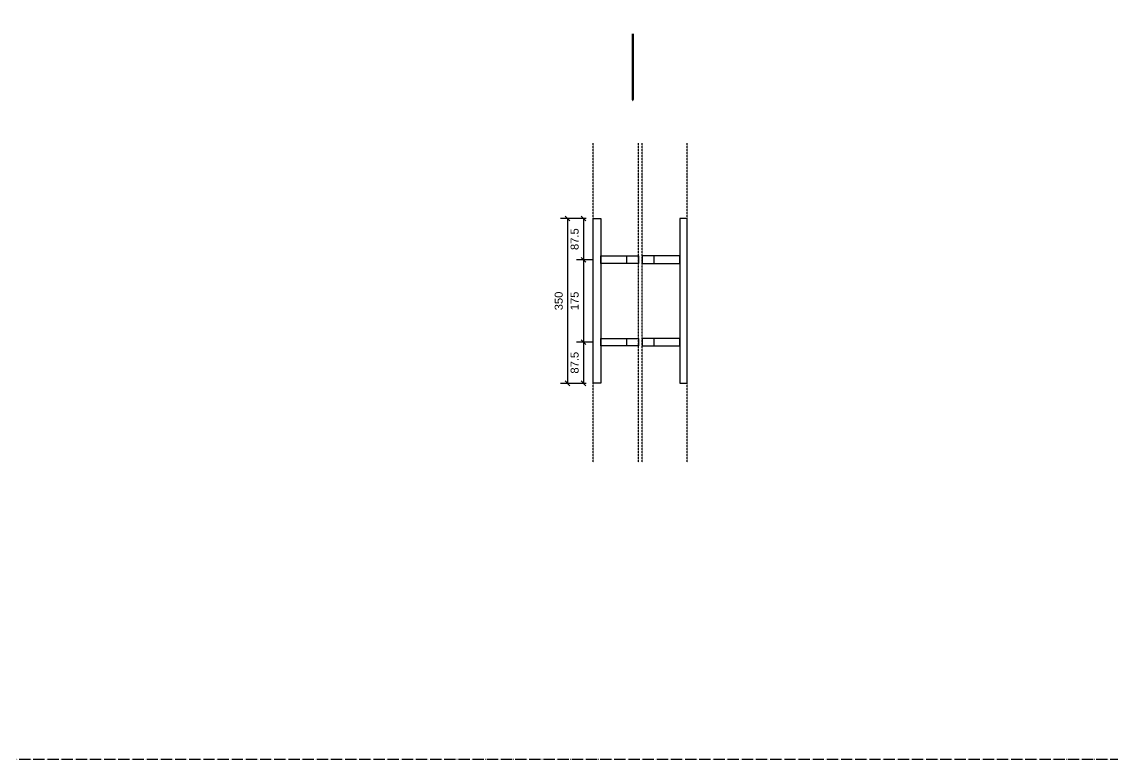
# Model space of a CAD drawing. Header units: millimetres. Extents: x 0 to 119933, y -45162 to 41221.
# Drawn here: x 5634 to 7951, y 0 to 1567 of the extents above; entities that cross this region are included whole.
import ezdxf

# ---------------------------------------------------------------- set-up
doc = ezdxf.new("R2010")
doc.units = ezdxf.units.MM
doc.linetypes.add('ACAD_ISO04W100', pattern=[30, 24, -3, 0, -3])
doc.linetypes.add('HIDDEN', pattern=[0.375, 0.25, -0.125])
doc.layers.get('DEFPOINTS').update_dxf_attribs({"color": 166})
doc.layers.add('F_CNTR', color=1, linetype='ACAD_ISO04W100')
doc.layers.add('F_STEL', color=3, linetype='Continuous')
doc.styles.add('Arial', font='arial.ttf')
doc.dimstyles.new('10x of Arup4', dxfattribs={"dimscale": 10, "dimtxt": 1.7, "dimasz": 1, "dimexe": 1.5, "dimexo": 1.5, "dimgap": 1, "dimtad": 1, "dimdec": 1, "dimdsep": 46, "dimtxsty": 'Arial', "dimblk": 'OBLIQUE', "dimcen": 0, "dimclrd": 1, "dimclre": 1, "dimclrt": 7, "dimadec": 0, "dimazin": 0, "dimtfac": 1, "dimtdec": 1, "dimtix": 1, "dimtofl": 0, "dimtmove": 2, "dimatfit": 3, "dimfxl": 5, "dimtfill": 1, "dimtolj": 1, "dimtzin": 0, "dimlwd": -1, "dimlwe": -1, "dimarcsym": 0})

# ---------------------------------------------------------------- blocks, each defined once
blk = doc.blocks.new('_OBLIQUE')
at = {"color": 0, "linetype": 'ByBlock'}
blk.add_line((-0.5, -0.5), (0.5, 0.5), dxfattribs=at)
blk = doc.blocks.new('*D154')
at = {"color": 1, "linetype": 'Continuous', "transparency": 16777216}
for p, q in [((6833, 1148.5), (6812.4, 1148.5)), ((6827.4, 1148.5), (6827.4, 1061)), ((6849, 1061), (6812.4, 1061))]:
    blk.add_line(p, q, dxfattribs=at)
at = {"layer": 'DEFPOINTS', "color": 0, "transparency": 16777216}
for p in [(6848, 1148.5, 0), (6827.4, 1061), (6864, 1061, 0)]:
    blk.add_point(p, dxfattribs=at)
at = {"color": 1, "transparency": 16777216, "xscale": 10, "yscale": 10, "zscale": 10}
for p, rotation in [((6827.4, 1148.5), 90), ((6827.4, 1061), 270)]:
    blk.add_blockref('_OBLIQUE', p, dxfattribs=dict(at, rotation=rotation))
at = {"color": 7, "transparency": 16777216, "insert": (6808.7, 1104.8), "char_height": 17, "attachment_point": 5, "rotation": 90, "style": 'Arial', "bg_fill": 3, "box_fill_scale": 1.1, "bg_fill_color": 256, "bg_fill_true_color": 13158600, "bg_fill_transparency": 0}
blk.add_mtext('\\A1;87.5', dxfattribs=at)
blk = doc.blocks.new('*D155')
at = {"color": 1, "linetype": 'Continuous', "transparency": 16777216}
for p, q in [((6849, 1061), (6812.4, 1061)), ((6827.4, 1061), (6827.4, 886)), ((6849, 886), (6812.4, 886))]:
    blk.add_line(p, q, dxfattribs=at)
at = {"layer": 'DEFPOINTS', "color": 0, "transparency": 16777216}
for p in [(6864, 1061, 0), (6827.4, 886), (6864, 886, 0)]:
    blk.add_point(p, dxfattribs=at)
at = {"color": 1, "transparency": 16777216, "xscale": 10, "yscale": 10, "zscale": 10}
for p, rotation in [((6827.4, 1061), 90), ((6827.4, 886), 270)]:
    blk.add_blockref('_OBLIQUE', p, dxfattribs=dict(at, rotation=rotation))
at = {"color": 7, "transparency": 16777216, "insert": (6808.7, 973.5), "char_height": 17, "attachment_point": 5, "rotation": 90, "style": 'Arial', "bg_fill": 3, "box_fill_scale": 1.1, "bg_fill_color": 256, "bg_fill_true_color": 13158600, "bg_fill_transparency": 0}
blk.add_mtext('\\A1;175', dxfattribs=at)
blk = doc.blocks.new('*D156')
at = {"color": 1, "linetype": 'Continuous', "transparency": 16777216}
for p, q in [((6849, 886), (6812.4, 886)), ((6827.4, 886), (6827.4, 798.5)), ((6833, 798.5), (6812.4, 798.5))]:
    blk.add_line(p, q, dxfattribs=at)
at = {"layer": 'DEFPOINTS', "color": 0, "transparency": 16777216}
for p in [(6864, 886, 0), (6827.4, 798.5), (6848, 798.5, 0)]:
    blk.add_point(p, dxfattribs=at)
at = {"color": 1, "transparency": 16777216, "xscale": 10, "yscale": 10, "zscale": 10}
for p, rotation in [((6827.4, 886), 90), ((6827.4, 798.5), 270)]:
    blk.add_blockref('_OBLIQUE', p, dxfattribs=dict(at, rotation=rotation))
at = {"color": 7, "transparency": 16777216, "insert": (6808.7, 842.3), "char_height": 17, "attachment_point": 5, "rotation": 90, "style": 'Arial', "bg_fill": 3, "box_fill_scale": 1.1, "bg_fill_color": 256, "bg_fill_true_color": 13158600, "bg_fill_transparency": 0}
blk.add_mtext('\\A1;87.5', dxfattribs=at)
blk = doc.blocks.new('*D157')
at = {"color": 1, "linetype": 'Continuous', "transparency": 16777216}
for p, q in [((6833, 1148.5), (6778.6, 1148.5)), ((6793.6, 1148.5), (6793.6, 798.5)), ((6833, 798.5), (6778.6, 798.5))]:
    blk.add_line(p, q, dxfattribs=at)
at = {"layer": 'DEFPOINTS', "color": 0, "transparency": 16777216}
for p in [(6848, 1148.5, 0), (6793.6, 798.5), (6848, 798.5, 0)]:
    blk.add_point(p, dxfattribs=at)
at = {"color": 1, "transparency": 16777216, "xscale": 10, "yscale": 10, "zscale": 10}
for p, rotation in [((6793.6, 1148.5), 90), ((6793.6, 798.5), 270)]:
    blk.add_blockref('_OBLIQUE', p, dxfattribs=dict(at, rotation=rotation))
at = {"color": 7, "transparency": 16777216, "insert": (6774.9, 973.5), "char_height": 17, "attachment_point": 5, "rotation": 90, "style": 'Arial', "bg_fill": 3, "box_fill_scale": 1.1, "bg_fill_color": 256, "bg_fill_true_color": 13158600, "bg_fill_transparency": 0}
blk.add_mtext('\\A1;350', dxfattribs=at)

msp = doc.modelspace()

# ---------------------------------------------------------------- linework, layer by layer
at = {"layer": 'DEFPOINTS', "color": 1, "elevation": 0}
msp.add_lwpolyline([(6932.1, 1541.58, 5, 5, 0), (6932.1, 1435.79, 50, 0, 0), (6932.1, 1397.61, 0, 0, 0)], format="xyseb", dxfattribs=at)
at = {"layer": 'F_CNTR'}
msp.add_line((0, 0), (100188.66, 0), dxfattribs=at)
at = {"layer": 'F_STEL', "color": 8, "linetype": 'HIDDEN'}
for p, q in [((6848.03, 631.12, 0.03), (6848.03, 1308.98, 0.03)), ((6944.03, 631.12, 0.03), (6944.03, 1308.98, 0.03)), ((6952.03, 631.12, 0.03), (6952.03, 1308.98, 0.03)), ((7048.03, 631.12, 0.03), (7048.03, 1308.98, 0.03))]:
    msp.add_line(p, q, dxfattribs=at)
at = {"layer": 'F_STEL'}
for p, q in [((6919.03, 1069.04), (6919.03, 1053.04)), ((6977.03, 1069.04), (6977.03, 1053.04)), ((6919.03, 894.04), (6919.03, 878.04)), ((6977.03, 894.04), (6977.03, 878.04))]:
    msp.add_line(p, q, dxfattribs=at)
at = {"layer": 'F_STEL', "elevation": 0.03}
for points in [[(6848.03, 1148.54), (6864.03, 1148.54), (6864.03, 798.54), (6848.03, 798.54)], [(7048.03, 1148.54), (7032.03, 1148.54), (7032.03, 798.54), (7048.03, 798.54)], [(6864.03, 1053.04), (6864.03, 1069.04), (6944.03, 1069.04), (6944.03, 1053.04)], [(7032.03, 1053.04), (7032.03, 1069.04), (6952.03, 1069.04), (6952.03, 1053.04)], [(6864.03, 878.04), (6864.03, 894.04), (6944.03, 894.04), (6944.03, 878.04)], [(7032.03, 878.04), (7032.03, 894.04), (6952.03, 894.04), (6952.03, 878.04)]]:
    msp.add_lwpolyline(points, close=True, dxfattribs=at)

# ---------------------------------------------------------------- next in the draw order: dimensions: what is measured, and where the dimension line sits
dim = msp.add_linear_dim(base=(6827.35, 1061.04), p1=(6848.03, 1148.54, 0.03), p2=(6864.03, 1061.04, 0.03), angle=90, dimstyle='10x of Arup4', override={"dimtmove": 0})
dim.commit()
dim.dimension.update_dxf_attribs({"geometry": '*D154', "text_midpoint": (6808.67, 1104.79)})

# ---------------------------------------------------------------- next in the draw order: dimensions: what is measured, and where the dimension line sits
dim = msp.add_linear_dim(base=(6827.35, 886.04), p1=(6864.03, 1061.04, 0.03), p2=(6864.03, 886.04, 0.03), angle=90, dimstyle='10x of Arup4', override={"dimtmove": 0})
dim.commit()
dim.dimension.update_dxf_attribs({"geometry": '*D155', "text_midpoint": (6827.35, 973.54), "dimtype": 160})

# ---------------------------------------------------------------- next in the draw order: dimensions: what is measured, and where the dimension line sits
dim = msp.add_linear_dim(base=(6827.35, 798.54), p1=(6864.03, 886.04, 0.03), p2=(6848.03, 798.54, 0.03), angle=90, dimstyle='10x of Arup4', override={"dimtmove": 0})
dim.commit()
dim.dimension.update_dxf_attribs({"geometry": '*D156', "text_midpoint": (6827.35, 842.29), "dimtype": 160})

# ---------------------------------------------------------------- next in the draw order: dimensions: what is measured, and where the dimension line sits
dim = msp.add_linear_dim(base=(6793.58, 798.54), p1=(6848.03, 1148.54, 0.03), p2=(6848.03, 798.54, 0.03), angle=90, dimstyle='10x of Arup4')
dim.commit()
dim.dimension.update_dxf_attribs({"geometry": '*D157', "text_midpoint": (6774.9, 973.54)})

doc.saveas('drawing.dxf')
